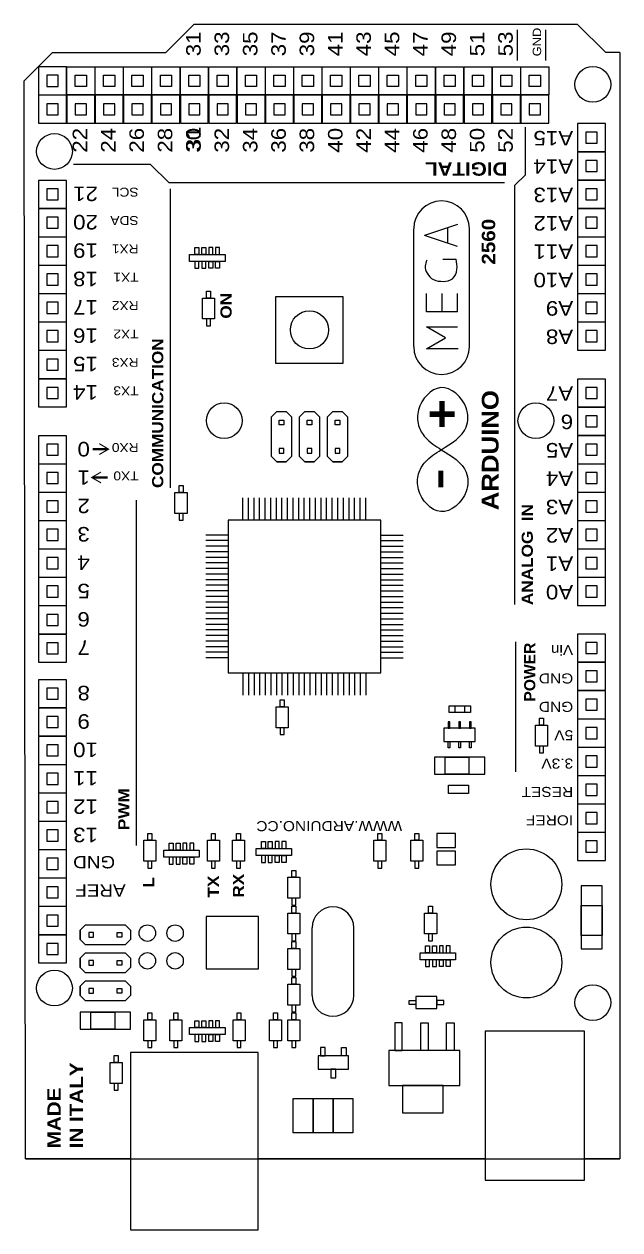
# Model space of a CAD drawing. Header units: millimetres. Extents: x 1914 to 2513, y 2106 to 2390.
# Drawn here: x 2193 to 2246.3, y 2251.8 to 2359.7 of the extents above; entities that cross this region are included whole.
import ezdxf

# ---------------------------------------------------------------- set-up
doc = ezdxf.new("R2010")
doc.units = ezdxf.units.MM
doc.styles.get("Standard").update_dxf_attribs({"font": 'arial.ttf'})

msp = doc.modelspace()

# ---------------------------------------------------------------- linework, layer by layer
for p, q in [((2237.12, 2356.45), (2237.12, 2359.2)), ((2239.66, 2356.45), (2239.66, 2359.2)), ((2237.84, 2346.22), (2237.84, 2350.5)), ((2204.27, 2347.15), (2197.37, 2347.15)), ((2205.93, 2345.49), (2204.27, 2347.15)), ((2236.9, 2345.28), (2237.84, 2346.22)), ((2235.95, 2345.49), (2205.93, 2345.49)), ((2206.06, 2318.2), (2206.06, 2344.98)), ((2236.9, 2307.75), (2236.9, 2345.28)), ((2231.76, 2341.76), (2228.81, 2340.78)), ((2230.89, 2340.09), (2230.89, 2341.47)), ((2227.83, 2330.85), (2227.83, 2341.38)), ((2231.76, 2339.8), (2228.81, 2340.78)), ((2232.83, 2330.85), (2232.83, 2341.38)), ((2230.43, 2338.67), (2231.64, 2338.67)), ((2228.98, 2333.94), (2228.98, 2335.6)), ((2230.37, 2333.94), (2230.37, 2335.6)), ((2231.76, 2333.94), (2231.76, 2335.6)), ((2231.76, 2333.94), (2228.98, 2333.94)), ((2230.68, 2331.62), (2228.98, 2332.61)), ((2228.98, 2332.61), (2231.76, 2332.61)), ((2228.98, 2330.64), (2230.68, 2331.62)), ((2231.81, 2330.64), (2228.98, 2330.64)), ((2215.1, 2324.54), (2215.58, 2325.02)), ((2215.1, 2321), (2215.1, 2324.54)), ((2215.58, 2325.02), (2216.41, 2325.02)), ((2216.41, 2325.02), (2216.89, 2324.54)), ((2216.89, 2324.54), (2216.89, 2321)), ((2217.61, 2324.54), (2218.09, 2325.02)), ((2217.61, 2321), (2217.61, 2324.54)), ((2218.09, 2325.02), (2218.92, 2325.02)), ((2218.92, 2325.02), (2219.4, 2324.54)), ((2219.4, 2324.54), (2219.4, 2321)), ((2220.11, 2324.54), (2220.59, 2325.02)), ((2220.11, 2321), (2220.11, 2324.54)), ((2220.59, 2325.02), (2221.42, 2325.02)), ((2221.42, 2325.02), (2221.9, 2324.54)), ((2221.9, 2324.54), (2221.9, 2321)), ((2215.58, 2320.52), (2215.1, 2321)), ((2216.89, 2321), (2216.41, 2320.52)), ((2218.09, 2320.52), (2217.61, 2321)), ((2219.4, 2321), (2218.92, 2320.52)), ((2220.59, 2320.52), (2220.11, 2321)), ((2221.9, 2321), (2221.42, 2320.52)), ((2203.02, 2286.19), (2203.02, 2317.08)), ((2212.54, 2315.31), (2212.54, 2317.31)), ((2213.04, 2315.31), (2213.04, 2317.31)), ((2213.54, 2315.31), (2213.54, 2317.31)), ((2214.04, 2315.31), (2214.04, 2317.31)), ((2214.54, 2315.31), (2214.54, 2317.31)), ((2215.04, 2315.31), (2215.04, 2317.31)), ((2215.54, 2315.31), (2215.54, 2317.31)), ((2216.04, 2315.31), (2216.04, 2317.31)), ((2216.54, 2315.31), (2216.54, 2317.31)), ((2217.04, 2315.31), (2217.04, 2317.31)), ((2217.54, 2315.31), (2217.54, 2317.31)), ((2218.04, 2315.31), (2218.04, 2317.31)), ((2218.54, 2315.31), (2218.54, 2317.31)), ((2219.04, 2315.31), (2219.04, 2317.31)), ((2219.54, 2315.31), (2219.54, 2317.31)), ((2220.04, 2315.31), (2220.04, 2317.31)), ((2220.54, 2315.31), (2220.54, 2317.31)), ((2221.04, 2315.31), (2221.04, 2317.31)), ((2221.54, 2315.31), (2221.54, 2317.31)), ((2222.04, 2315.31), (2222.04, 2317.31)), ((2222.54, 2315.31), (2222.54, 2317.31)), ((2223.04, 2315.31), (2223.04, 2317.31)), ((2223.54, 2315.31), (2223.54, 2317.31)), ((2211.21, 2313.97), (2209.21, 2313.97)), ((2211.21, 2313.47), (2209.21, 2313.47)), ((2224.88, 2313.97), (2226.88, 2313.97)), ((2224.88, 2313.47), (2226.88, 2313.47)), ((2211.21, 2312.97), (2209.21, 2312.97)), ((2211.21, 2312.47), (2209.21, 2312.47)), ((2224.88, 2312.97), (2226.88, 2312.97)), ((2224.88, 2312.47), (2226.88, 2312.47)), ((2211.21, 2311.97), (2209.21, 2311.97)), ((2211.21, 2311.47), (2209.21, 2311.47)), ((2224.88, 2311.97), (2226.88, 2311.97)), ((2224.88, 2311.47), (2226.88, 2311.47)), ((2211.21, 2310.97), (2209.21, 2310.97)), ((2211.21, 2310.47), (2209.21, 2310.47)), ((2224.88, 2310.97), (2226.88, 2310.97)), ((2224.88, 2310.47), (2226.88, 2310.47)), ((2211.21, 2309.97), (2209.21, 2309.97)), ((2211.21, 2309.47), (2209.21, 2309.47)), ((2224.88, 2309.97), (2226.88, 2309.97)), ((2224.88, 2309.47), (2226.88, 2309.47)), ((2211.21, 2308.97), (2209.21, 2308.97)), ((2211.21, 2308.47), (2209.21, 2308.47)), ((2211.21, 2307.97), (2209.21, 2307.97)), ((2224.88, 2308.97), (2226.88, 2308.97)), ((2224.88, 2308.47), (2226.88, 2308.47)), ((2224.88, 2307.97), (2226.88, 2307.97)), ((2211.21, 2307.47), (2209.21, 2307.47)), ((2211.21, 2306.97), (2209.21, 2306.97)), ((2224.88, 2307.47), (2226.88, 2307.47)), ((2224.88, 2306.97), (2226.88, 2306.97)), ((2211.21, 2306.47), (2209.21, 2306.47)), ((2211.21, 2305.97), (2209.21, 2305.97)), ((2224.88, 2306.47), (2226.88, 2306.47)), ((2224.88, 2305.97), (2226.88, 2305.97)), ((2211.21, 2305.47), (2209.21, 2305.47)), ((2211.21, 2304.97), (2209.21, 2304.97)), ((2224.88, 2305.47), (2226.88, 2305.47)), ((2224.88, 2304.97), (2226.88, 2304.97)), ((2211.21, 2304.47), (2209.21, 2304.47)), ((2211.21, 2303.97), (2209.21, 2303.97)), ((2224.88, 2304.47), (2226.88, 2304.47)), ((2224.88, 2303.97), (2226.88, 2303.97)), ((2236.97, 2292.78), (2236.97, 2304.41)), ((2211.21, 2303.47), (2209.21, 2303.47)), ((2211.21, 2302.97), (2209.21, 2302.97)), ((2224.88, 2303.47), (2226.88, 2303.47)), ((2224.88, 2302.97), (2226.88, 2302.97)), ((2212.54, 2301.64), (2212.54, 2299.64)), ((2213.04, 2301.64), (2213.04, 2299.64)), ((2213.54, 2301.64), (2213.54, 2299.64)), ((2214.04, 2301.64), (2214.04, 2299.64)), ((2214.54, 2301.64), (2214.54, 2299.64)), ((2215.04, 2301.64), (2215.04, 2299.64)), ((2215.54, 2301.64), (2215.54, 2299.64)), ((2216.04, 2301.64), (2216.04, 2299.64)), ((2216.54, 2301.64), (2216.54, 2299.64)), ((2217.04, 2301.64), (2217.04, 2299.64)), ((2217.54, 2301.64), (2217.54, 2299.64)), ((2218.04, 2301.64), (2218.04, 2299.64)), ((2218.54, 2301.64), (2218.54, 2299.64)), ((2219.04, 2301.64), (2219.04, 2299.64)), ((2219.54, 2301.64), (2219.54, 2299.64)), ((2220.04, 2301.64), (2220.04, 2299.64)), ((2220.54, 2301.64), (2220.54, 2299.64)), ((2221.04, 2301.64), (2221.04, 2299.64)), ((2221.54, 2301.64), (2221.54, 2299.64)), ((2222.04, 2301.64), (2222.04, 2299.64)), ((2222.54, 2301.64), (2222.54, 2299.64)), ((2223.04, 2301.64), (2223.04, 2299.64)), ((2223.54, 2301.64), (2223.54, 2299.64)), ((2197.98, 2278.6), (2198.46, 2279.08)), ((2198.46, 2279.08), (2202, 2279.08)), ((2202, 2279.08), (2202.48, 2278.6)), ((2198.46, 2277.29), (2197.98, 2277.77)), ((2202.48, 2277.77), (2202, 2277.29)), ((2202.48, 2278.6), (2202.48, 2277.77)), ((2218.73, 2272.76), (2218.73, 2278.81)), ((2222.47, 2272.76), (2222.47, 2278.81)), ((2202, 2277.29), (2198.46, 2277.29)), ((2197.98, 2276.1), (2198.46, 2276.58)), ((2198.46, 2276.58), (2202, 2276.58)), ((2202, 2276.58), (2202.48, 2276.1)), ((2202.48, 2276.1), (2202.48, 2275.26)), ((2198.46, 2274.78), (2197.98, 2275.26)), ((2202, 2274.78), (2198.46, 2274.78)), ((2202.48, 2275.26), (2202, 2274.78)), ((2197.98, 2273.59), (2198.46, 2274.07)), ((2198.46, 2274.07), (2202, 2274.07)), ((2202, 2274.07), (2202.48, 2273.59)), ((2202.48, 2273.59), (2202.48, 2272.76)), ((2198.46, 2272.28), (2197.98, 2272.76)), ((2202.48, 2272.76), (2202, 2272.28)), ((2202, 2272.28), (2198.46, 2272.28)), ((2193.07, 2258.11), (2246.29, 2258.11))]:
    msp.add_line(p, q)
at = {"color": 1}
for points in [[(2202.48, 2258.11), (2193.07, 2258.11), (2193.07, 2258.11), (2192.95, 2354.63), (2192.95, 2354.63), (2195.49, 2357.17), (2195.49, 2357.17), (2205.65, 2357.17), (2205.65, 2357.17), (2208.19, 2359.71), (2208.19, 2359.71), (2242.48, 2359.71)], [(2246.29, 2357.17), (2245.02, 2357.17), (2242.48, 2359.71)], [(2246.29, 2357.17), (2246.29, 2357.17), (2246.29, 2258.11)], [(2234.23, 2258.11), (2213.91, 2258.11)], [(2246.29, 2258.11), (2243.12, 2258.11)]]:
    msp.add_lwpolyline(points, dxfattribs=at)
at = {"color": 9}
for points in [[(2196.74, 2353.38), (2196.74, 2355.88), (2194.24, 2355.88), (2194.24, 2353.38)], [(2199.28, 2353.38), (2196.78, 2353.38), (2196.78, 2355.88), (2199.28, 2355.88)], [(2201.82, 2353.38), (2199.32, 2353.38), (2199.32, 2355.88), (2201.82, 2355.88)], [(2204.36, 2353.38), (2201.86, 2353.38), (2201.86, 2355.88), (2204.36, 2355.88)], [(2206.9, 2353.38), (2204.4, 2353.38), (2204.4, 2355.88), (2206.9, 2355.88)], [(2209.44, 2353.38), (2206.94, 2353.38), (2206.94, 2355.88), (2209.44, 2355.88)], [(2211.98, 2353.38), (2209.48, 2353.38), (2209.48, 2355.88), (2211.98, 2355.88)], [(2214.52, 2353.38), (2212.02, 2353.38), (2212.02, 2355.88), (2214.52, 2355.88)], [(2217.06, 2353.38), (2214.56, 2353.38), (2214.56, 2355.88), (2217.06, 2355.88)], [(2219.6, 2353.38), (2217.1, 2353.38), (2217.1, 2355.88), (2219.6, 2355.88)], [(2222.14, 2353.38), (2219.64, 2353.38), (2219.64, 2355.88), (2222.14, 2355.88)], [(2224.68, 2353.38), (2222.18, 2353.38), (2222.18, 2355.88), (2224.68, 2355.88)], [(2227.22, 2353.38), (2224.72, 2353.38), (2224.72, 2355.88), (2227.22, 2355.88)], [(2229.76, 2353.38), (2227.26, 2353.38), (2227.26, 2355.88), (2229.76, 2355.88)], [(2232.3, 2353.38), (2229.8, 2353.38), (2229.8, 2355.88), (2232.3, 2355.88)], [(2234.84, 2353.38), (2232.34, 2353.38), (2232.34, 2355.88), (2234.84, 2355.88)], [(2237.38, 2353.38), (2234.88, 2353.38), (2234.88, 2355.88), (2237.38, 2355.88)], [(2239.92, 2353.38), (2237.42, 2353.38), (2237.42, 2355.88), (2239.92, 2355.88)], [(2195.99, 2354.13), (2195.99, 2355.13), (2194.99, 2355.13), (2194.99, 2354.13)], [(2198.53, 2354.13), (2197.53, 2354.13), (2197.53, 2355.13), (2198.53, 2355.13)], [(2201.07, 2354.13), (2200.07, 2354.13), (2200.07, 2355.13), (2201.07, 2355.13)], [(2203.61, 2354.13), (2202.61, 2354.13), (2202.61, 2355.13), (2203.61, 2355.13)], [(2206.15, 2354.13), (2205.15, 2354.13), (2205.15, 2355.13), (2206.15, 2355.13)], [(2208.69, 2354.13), (2207.69, 2354.13), (2207.69, 2355.13), (2208.69, 2355.13)], [(2211.23, 2354.13), (2210.23, 2354.13), (2210.23, 2355.13), (2211.23, 2355.13)], [(2213.77, 2354.13), (2212.77, 2354.13), (2212.77, 2355.13), (2213.77, 2355.13)], [(2216.31, 2354.13), (2215.31, 2354.13), (2215.31, 2355.13), (2216.31, 2355.13)], [(2218.85, 2354.13), (2217.85, 2354.13), (2217.85, 2355.13), (2218.85, 2355.13)], [(2221.39, 2354.13), (2220.39, 2354.13), (2220.39, 2355.13), (2221.39, 2355.13)], [(2223.93, 2354.13), (2222.93, 2354.13), (2222.93, 2355.13), (2223.93, 2355.13)], [(2226.47, 2354.13), (2225.47, 2354.13), (2225.47, 2355.13), (2226.47, 2355.13)], [(2229.01, 2354.13), (2228.01, 2354.13), (2228.01, 2355.13), (2229.01, 2355.13)], [(2231.55, 2354.13), (2230.55, 2354.13), (2230.55, 2355.13), (2231.55, 2355.13)], [(2234.09, 2354.13), (2233.09, 2354.13), (2233.09, 2355.13), (2234.09, 2355.13)], [(2236.63, 2354.13), (2235.63, 2354.13), (2235.63, 2355.13), (2236.63, 2355.13)], [(2239.17, 2354.13), (2238.17, 2354.13), (2238.17, 2355.13), (2239.17, 2355.13)], [(2196.74, 2350.84), (2196.74, 2353.34), (2194.24, 2353.34), (2194.24, 2350.84)], [(2199.28, 2350.84), (2199.28, 2353.34), (2196.78, 2353.34), (2196.78, 2350.84)], [(2201.82, 2350.84), (2201.82, 2353.34), (2199.32, 2353.34), (2199.32, 2350.84)], [(2204.36, 2350.84), (2204.36, 2353.34), (2201.86, 2353.34), (2201.86, 2350.84)], [(2206.9, 2350.84), (2206.9, 2353.34), (2204.4, 2353.34), (2204.4, 2350.84)], [(2209.44, 2350.84), (2209.44, 2353.34), (2206.94, 2353.34), (2206.94, 2350.84)], [(2211.98, 2350.84), (2211.98, 2353.34), (2209.48, 2353.34), (2209.48, 2350.84)], [(2214.52, 2350.84), (2214.52, 2353.34), (2212.02, 2353.34), (2212.02, 2350.84)], [(2217.06, 2350.84), (2217.06, 2353.34), (2214.56, 2353.34), (2214.56, 2350.84)], [(2219.6, 2350.84), (2219.6, 2353.34), (2217.1, 2353.34), (2217.1, 2350.84)], [(2222.14, 2350.84), (2222.14, 2353.34), (2219.64, 2353.34), (2219.64, 2350.84)], [(2224.68, 2350.84), (2224.68, 2353.34), (2222.18, 2353.34), (2222.18, 2350.84)], [(2227.22, 2350.84), (2227.22, 2353.34), (2224.72, 2353.34), (2224.72, 2350.84)], [(2229.76, 2350.84), (2229.76, 2353.34), (2227.26, 2353.34), (2227.26, 2350.84)], [(2232.3, 2350.84), (2232.3, 2353.34), (2229.8, 2353.34), (2229.8, 2350.84)], [(2234.84, 2350.84), (2234.84, 2353.34), (2232.34, 2353.34), (2232.34, 2350.84)], [(2237.38, 2350.84), (2237.38, 2353.34), (2234.88, 2353.34), (2234.88, 2350.84)], [(2239.92, 2350.84), (2239.92, 2353.34), (2237.42, 2353.34), (2237.42, 2350.84)], [(2195.99, 2351.59), (2195.99, 2352.59), (2194.99, 2352.59), (2194.99, 2351.59)], [(2198.53, 2351.59), (2198.53, 2352.59), (2197.53, 2352.59), (2197.53, 2351.59)], [(2201.07, 2351.59), (2201.07, 2352.59), (2200.07, 2352.59), (2200.07, 2351.59)], [(2203.61, 2351.59), (2203.61, 2352.59), (2202.61, 2352.59), (2202.61, 2351.59)], [(2206.15, 2351.59), (2206.15, 2352.59), (2205.15, 2352.59), (2205.15, 2351.59)], [(2208.69, 2351.59), (2208.69, 2352.59), (2207.69, 2352.59), (2207.69, 2351.59)], [(2211.23, 2351.59), (2211.23, 2352.59), (2210.23, 2352.59), (2210.23, 2351.59)], [(2213.77, 2351.59), (2213.77, 2352.59), (2212.77, 2352.59), (2212.77, 2351.59)], [(2216.31, 2351.59), (2216.31, 2352.59), (2215.31, 2352.59), (2215.31, 2351.59)], [(2218.85, 2351.59), (2218.85, 2352.59), (2217.85, 2352.59), (2217.85, 2351.59)], [(2221.39, 2351.59), (2221.39, 2352.59), (2220.39, 2352.59), (2220.39, 2351.59)], [(2223.93, 2351.59), (2223.93, 2352.59), (2222.93, 2352.59), (2222.93, 2351.59)], [(2226.47, 2351.59), (2226.47, 2352.59), (2225.47, 2352.59), (2225.47, 2351.59)], [(2229.01, 2351.59), (2229.01, 2352.59), (2228.01, 2352.59), (2228.01, 2351.59)], [(2231.55, 2351.59), (2231.55, 2352.59), (2230.55, 2352.59), (2230.55, 2351.59)], [(2234.09, 2351.59), (2234.09, 2352.59), (2233.09, 2352.59), (2233.09, 2351.59)], [(2236.63, 2351.59), (2236.63, 2352.59), (2235.63, 2352.59), (2235.63, 2351.59)], [(2239.17, 2351.59), (2239.17, 2352.59), (2238.17, 2352.59), (2238.17, 2351.59)], [(2245, 2348.3), (2245, 2350.8), (2242.5, 2350.8), (2242.5, 2348.3)], [(2244.25, 2349.05), (2244.25, 2350.05), (2243.25, 2350.05), (2243.25, 2349.05)], [(2245, 2345.76), (2245, 2348.26), (2242.5, 2348.26), (2242.5, 2345.76)], [(2244.25, 2346.51), (2244.25, 2347.51), (2243.25, 2347.51), (2243.25, 2346.51)], [(2196.74, 2343.22), (2196.74, 2345.72), (2194.24, 2345.72), (2194.24, 2343.22)], [(2195.99, 2343.97), (2195.99, 2344.97), (2194.99, 2344.97), (2194.99, 2343.97)], [(2245, 2343.22), (2245, 2345.72), (2242.5, 2345.72), (2242.5, 2343.22)], [(2244.25, 2343.97), (2244.25, 2344.97), (2243.25, 2344.97), (2243.25, 2343.97)], [(2196.74, 2340.68), (2196.74, 2343.18), (2194.24, 2343.18), (2194.24, 2340.68)], [(2245, 2340.68), (2245, 2343.18), (2242.5, 2343.18), (2242.5, 2340.68)], [(2195.99, 2341.43), (2195.99, 2342.43), (2194.99, 2342.43), (2194.99, 2341.43)], [(2244.25, 2341.43), (2244.25, 2342.43), (2243.25, 2342.43), (2243.25, 2341.43)], [(2196.74, 2338.14), (2196.74, 2340.64), (2194.24, 2340.64), (2194.24, 2338.14)], [(2245, 2338.14), (2245, 2340.64), (2242.5, 2340.64), (2242.5, 2338.14)], [(2195.99, 2338.89), (2195.99, 2339.89), (2194.99, 2339.89), (2194.99, 2338.89)], [(2244.25, 2338.89), (2244.25, 2339.89), (2243.25, 2339.89), (2243.25, 2338.89)], [(2196.74, 2335.6), (2196.74, 2338.1), (2194.24, 2338.1), (2194.24, 2335.6)], [(2195.99, 2336.35), (2195.99, 2337.35), (2194.99, 2337.35), (2194.99, 2336.35)], [(2245, 2335.6), (2245, 2338.1), (2242.5, 2338.1), (2242.5, 2335.6)], [(2244.25, 2336.35), (2244.25, 2337.35), (2243.25, 2337.35), (2243.25, 2336.35)], [(2196.74, 2333.06), (2196.74, 2335.56), (2194.24, 2335.56), (2194.24, 2333.06)], [(2245, 2333.06), (2245, 2335.56), (2242.5, 2335.56), (2242.5, 2333.06)], [(2195.99, 2333.81), (2195.99, 2334.81), (2194.99, 2334.81), (2194.99, 2333.81)], [(2244.25, 2333.81), (2244.25, 2334.81), (2243.25, 2334.81), (2243.25, 2333.81)], [(2196.74, 2330.52), (2196.74, 2333.02), (2194.24, 2333.02), (2194.24, 2330.52)], [(2245, 2330.52), (2245, 2333.02), (2242.5, 2333.02), (2242.5, 2330.52)], [(2195.99, 2331.27), (2195.99, 2332.27), (2194.99, 2332.27), (2194.99, 2331.27)], [(2244.25, 2331.27), (2244.25, 2332.27), (2243.25, 2332.27), (2243.25, 2331.27)], [(2196.74, 2327.98), (2196.74, 2330.48), (2194.24, 2330.48), (2194.24, 2327.98)], [(2195.99, 2328.73), (2195.99, 2329.73), (2194.99, 2329.73), (2194.99, 2328.73)], [(2196.74, 2325.44), (2196.74, 2327.94), (2194.24, 2327.94), (2194.24, 2325.44)], [(2245, 2325.44), (2245, 2327.94), (2242.5, 2327.94), (2242.5, 2325.44)], [(2195.99, 2326.19), (2195.99, 2327.19), (2194.99, 2327.19), (2194.99, 2326.19)], [(2244.25, 2326.19), (2244.25, 2327.19), (2243.25, 2327.19), (2243.25, 2326.19)], [(2245, 2322.9), (2245, 2325.4), (2242.5, 2325.4), (2242.5, 2322.9)], [(2244.25, 2323.65), (2244.25, 2324.65), (2243.25, 2324.65), (2243.25, 2323.65)], [(2196.74, 2320.36), (2196.74, 2322.86), (2194.24, 2322.86), (2194.24, 2320.36)], [(2195.99, 2321.11), (2195.99, 2322.11), (2194.99, 2322.11), (2194.99, 2321.11)], [(2245, 2320.36), (2245, 2322.86), (2242.5, 2322.86), (2242.5, 2320.36)], [(2244.25, 2321.11), (2244.25, 2322.11), (2243.25, 2322.11), (2243.25, 2321.11)], [(2196.74, 2317.82), (2196.74, 2320.32), (2194.24, 2320.32), (2194.24, 2317.82)], [(2245, 2317.82), (2245, 2320.32), (2242.5, 2320.32), (2242.5, 2317.82)], [(2195.99, 2318.57), (2195.99, 2319.57), (2194.99, 2319.57), (2194.99, 2318.57)], [(2244.25, 2318.57), (2244.25, 2319.57), (2243.25, 2319.57), (2243.25, 2318.57)], [(2196.74, 2315.28), (2196.74, 2317.78), (2194.24, 2317.78), (2194.24, 2315.28)], [(2245, 2315.28), (2245, 2317.78), (2242.5, 2317.78), (2242.5, 2315.28)], [(2195.99, 2316.03), (2195.99, 2317.03), (2194.99, 2317.03), (2194.99, 2316.03)], [(2244.25, 2316.03), (2244.25, 2317.03), (2243.25, 2317.03), (2243.25, 2316.03)], [(2196.74, 2312.74), (2196.74, 2315.24), (2194.24, 2315.24), (2194.24, 2312.74)], [(2195.99, 2313.49), (2195.99, 2314.49), (2194.99, 2314.49), (2194.99, 2313.49)], [(2245, 2312.74), (2245, 2315.24), (2242.5, 2315.24), (2242.5, 2312.74)], [(2244.25, 2313.49), (2244.25, 2314.49), (2243.25, 2314.49), (2243.25, 2313.49)], [(2196.74, 2310.2), (2196.74, 2312.7), (2194.24, 2312.7), (2194.24, 2310.2)], [(2245, 2310.2), (2245, 2312.7), (2242.5, 2312.7), (2242.5, 2310.2)], [(2195.99, 2310.95), (2195.99, 2311.95), (2194.99, 2311.95), (2194.99, 2310.95)], [(2244.25, 2310.95), (2244.25, 2311.95), (2243.25, 2311.95), (2243.25, 2310.95)], [(2196.74, 2307.66), (2196.74, 2310.16), (2194.24, 2310.16), (2194.24, 2307.66)], [(2245, 2307.66), (2245, 2310.16), (2242.5, 2310.16), (2242.5, 2307.66)], [(2195.99, 2308.41), (2195.99, 2309.41), (2194.99, 2309.41), (2194.99, 2308.41)], [(2244.25, 2308.41), (2244.25, 2309.41), (2243.25, 2309.41), (2243.25, 2308.41)], [(2196.74, 2305.12), (2196.74, 2307.62), (2194.24, 2307.62), (2194.24, 2305.12)], [(2195.99, 2305.87), (2195.99, 2306.87), (2194.99, 2306.87), (2194.99, 2305.87)], [(2196.74, 2302.58), (2196.74, 2305.08), (2194.24, 2305.08), (2194.24, 2302.58)], [(2245, 2302.61), (2245, 2305.11), (2242.5, 2305.11), (2242.5, 2302.61)], [(2195.99, 2303.33), (2195.99, 2304.33), (2194.99, 2304.33), (2194.99, 2303.33)], [(2244.25, 2303.36), (2244.25, 2304.36), (2243.25, 2304.36), (2243.25, 2303.36)], [(2245, 2300.07), (2245, 2302.57), (2242.5, 2302.57), (2242.5, 2300.07)], [(2244.25, 2300.82), (2244.25, 2301.82), (2243.25, 2301.82), (2243.25, 2300.82)], [(2196.74, 2298.52), (2196.74, 2301.02), (2194.24, 2301.02), (2194.24, 2298.52)], [(2195.99, 2299.27), (2195.99, 2300.27), (2194.99, 2300.27), (2194.99, 2299.27)], [(2245, 2297.53), (2245, 2300.03), (2242.5, 2300.03), (2242.5, 2297.53)], [(2196.74, 2295.98), (2196.74, 2298.48), (2194.24, 2298.48), (2194.24, 2295.98)], [(2244.25, 2298.28), (2244.25, 2299.28), (2243.25, 2299.28), (2243.25, 2298.28)], [(2195.99, 2296.73), (2195.99, 2297.73), (2194.99, 2297.73), (2194.99, 2296.73)], [(2245, 2294.99), (2245, 2297.49), (2242.5, 2297.49), (2242.5, 2294.99)], [(2244.25, 2295.74), (2244.25, 2296.74), (2243.25, 2296.74), (2243.25, 2295.74)], [(2196.74, 2293.44), (2196.74, 2295.94), (2194.24, 2295.94), (2194.24, 2293.44)], [(2195.99, 2294.19), (2195.99, 2295.19), (2194.99, 2295.19), (2194.99, 2294.19)], [(2245, 2292.45), (2245, 2294.95), (2242.5, 2294.95), (2242.5, 2292.45)], [(2244.25, 2293.2), (2244.25, 2294.2), (2243.25, 2294.2), (2243.25, 2293.2)], [(2196.74, 2290.9), (2196.74, 2293.4), (2194.24, 2293.4), (2194.24, 2290.9)], [(2195.99, 2291.65), (2195.99, 2292.65), (2194.99, 2292.65), (2194.99, 2291.65)], [(2245, 2289.91), (2245, 2292.41), (2242.5, 2292.41), (2242.5, 2289.91)], [(2196.74, 2288.36), (2196.74, 2290.86), (2194.24, 2290.86), (2194.24, 2288.36)], [(2244.25, 2290.66), (2244.25, 2291.66), (2243.25, 2291.66), (2243.25, 2290.66)], [(2195.99, 2289.11), (2195.99, 2290.11), (2194.99, 2290.11), (2194.99, 2289.11)], [(2245, 2287.37), (2245, 2289.87), (2242.5, 2289.87), (2242.5, 2287.37)], [(2244.25, 2288.12), (2244.25, 2289.12), (2243.25, 2289.12), (2243.25, 2288.12)], [(2196.74, 2285.82), (2196.74, 2288.32), (2194.24, 2288.32), (2194.24, 2285.82)], [(2195.99, 2286.57), (2195.99, 2287.57), (2194.99, 2287.57), (2194.99, 2286.57)], [(2245, 2284.83), (2245, 2287.33), (2242.5, 2287.33), (2242.5, 2284.83)], [(2244.25, 2285.58), (2244.25, 2286.58), (2243.25, 2286.58), (2243.25, 2285.58)], [(2196.74, 2283.28), (2196.74, 2285.78), (2194.24, 2285.78), (2194.24, 2283.28)], [(2195.99, 2284.03), (2195.99, 2285.03), (2194.99, 2285.03), (2194.99, 2284.03)], [(2196.74, 2280.74), (2196.74, 2283.24), (2194.24, 2283.24), (2194.24, 2280.74)], [(2195.99, 2281.49), (2195.99, 2282.49), (2194.99, 2282.49), (2194.99, 2281.49)], [(2196.74, 2278.2), (2196.74, 2280.7), (2194.24, 2280.7), (2194.24, 2278.2)], [(2195.99, 2278.95), (2195.99, 2279.95), (2194.99, 2279.95), (2194.99, 2278.95)], [(2196.74, 2275.66), (2196.74, 2278.16), (2194.24, 2278.16), (2194.24, 2275.66)], [(2195.99, 2276.41), (2195.99, 2277.41), (2194.99, 2277.41), (2194.99, 2276.41)]]:
    msp.add_lwpolyline(points, close=True, dxfattribs=at)
for points in [[(2208.25, 2339.1), (2208.25, 2339.72), (2208.61, 2339.72), (2208.61, 2339.1)], [(2208.87, 2339.1), (2208.87, 2339.72), (2209.22, 2339.72), (2209.22, 2339.1)], [(2209.84, 2339.1), (2209.84, 2339.72), (2209.48, 2339.72), (2209.48, 2339.1)], [(2210.45, 2339.1), (2210.45, 2339.72), (2210.1, 2339.72), (2210.1, 2339.1)], [(2207.77, 2338.47), (2207.77, 2339.1), (2210.94, 2339.1), (2210.94, 2338.47)], [(2208.25, 2338.47), (2208.25, 2337.85), (2208.61, 2337.85), (2208.61, 2338.47)], [(2208.87, 2338.47), (2208.87, 2337.85), (2209.22, 2337.85), (2209.22, 2338.47)], [(2209.84, 2338.47), (2209.84, 2337.85), (2209.48, 2337.85), (2209.48, 2338.47)], [(2210.45, 2338.47), (2210.45, 2337.85), (2210.1, 2337.85), (2210.1, 2338.47)], [(2208.93, 2333.32), (2208.93, 2335.19), (2210.01, 2335.19), (2210.01, 2333.32)], [(2209.29, 2335.19), (2209.29, 2335.81), (2209.64, 2335.81), (2209.64, 2335.19)], [(2215.5, 2329.34), (2215.5, 2335.34), (2221.5, 2335.34), (2221.5, 2329.34)], [(2209.29, 2333.32), (2209.29, 2332.71), (2209.64, 2332.71), (2209.64, 2333.32)], [(2216.2, 2324.24), (2216.2, 2323.83), (2215.79, 2323.83), (2215.79, 2324.24)], [(2218.71, 2324.24), (2218.71, 2323.83), (2218.29, 2323.83), (2218.29, 2324.24)], [(2221.22, 2324.24), (2221.22, 2323.83), (2220.8, 2323.83), (2220.8, 2324.24)], [(2216.2, 2321.29), (2216.2, 2321.71), (2215.79, 2321.71), (2215.79, 2321.29)], [(2218.71, 2321.29), (2218.71, 2321.71), (2218.29, 2321.71), (2218.29, 2321.29)], [(2221.22, 2321.29), (2221.22, 2321.71), (2220.8, 2321.71), (2220.8, 2321.29)], [(2216.41, 2320.52), (2216.41, 2320.52), (2215.58, 2320.52), (2215.58, 2320.52)], [(2218.92, 2320.52), (2218.92, 2320.52), (2218.09, 2320.52), (2218.09, 2320.52)], [(2221.42, 2320.52), (2221.42, 2320.52), (2220.59, 2320.52), (2220.59, 2320.52)], [(2206.46, 2315.91), (2206.46, 2317.79), (2207.54, 2317.79), (2207.54, 2315.91)], [(2206.82, 2317.79), (2206.82, 2318.4), (2207.18, 2318.4), (2207.18, 2317.79)], [(2206.82, 2315.91), (2206.82, 2315.3), (2207.18, 2315.3), (2207.18, 2315.91)], [(2224.88, 2301.64), (2224.88, 2315.31), (2211.21, 2315.31), (2211.21, 2301.64)], [(2215.52, 2296.72), (2215.52, 2298.59), (2216.6, 2298.59), (2216.6, 2296.72)], [(2215.88, 2298.59), (2215.88, 2299.21), (2216.23, 2299.21), (2216.23, 2298.59)], [(2231.01, 2298.09), (2231.01, 2298.69), (2232.93, 2298.69), (2232.93, 2298.09)], [(2231.53, 2298.09), (2231.53, 2298.69), (2232.39, 2298.69), (2232.39, 2298.09)], [(2231.06, 2296.68), (2231.06, 2297.26), (2230.91, 2297.26), (2230.91, 2296.68)], [(2232.02, 2296.68), (2232.02, 2297.26), (2231.86, 2297.26), (2231.86, 2296.68)], [(2232.97, 2296.68), (2232.97, 2297.26), (2232.82, 2297.26), (2232.82, 2296.68)], [(2239.1, 2296.95), (2239.1, 2297.57), (2239.45, 2297.57), (2239.45, 2296.95)], [(2215.88, 2296.72), (2215.88, 2296.1), (2216.23, 2296.1), (2216.23, 2296.72)], [(2233.35, 2295.49), (2233.35, 2296.68), (2230.53, 2296.68), (2230.53, 2295.49)], [(2238.74, 2295.08), (2238.74, 2296.95), (2239.82, 2296.95), (2239.82, 2295.08)], [(2231.06, 2295.49), (2231.06, 2294.91), (2230.91, 2294.91), (2230.91, 2295.49)], [(2232.02, 2295.49), (2232.02, 2294.91), (2231.86, 2294.91), (2231.86, 2295.49)], [(2232.97, 2295.49), (2232.97, 2294.91), (2232.82, 2294.91), (2232.82, 2295.49)], [(2239.1, 2295.08), (2239.1, 2294.46), (2239.45, 2294.46), (2239.45, 2295.08)], [(2234.19, 2292.57), (2234.19, 2294.09), (2229.68, 2294.09), (2229.68, 2292.57)], [(2230.65, 2292.57), (2230.65, 2294.09), (2232.78, 2294.09), (2232.78, 2292.57)], [(2230.95, 2290.83), (2230.95, 2291.59), (2232.74, 2291.59), (2232.74, 2290.83)], [(2203.67, 2284.77), (2203.67, 2286.64), (2204.75, 2286.64), (2204.75, 2284.77)], [(2204.03, 2286.64), (2204.03, 2287.26), (2204.39, 2287.26), (2204.39, 2286.64)], [(2209.36, 2284.77), (2209.36, 2286.64), (2210.44, 2286.64), (2210.44, 2284.77)], [(2209.72, 2286.64), (2209.72, 2287.26), (2210.07, 2287.26), (2210.07, 2286.64)], [(2211.61, 2284.77), (2211.61, 2286.64), (2212.69, 2286.64), (2212.69, 2284.77)], [(2211.96, 2286.64), (2211.96, 2287.26), (2212.32, 2287.26), (2212.32, 2286.64)], [(2214.2, 2285.91), (2214.2, 2286.52), (2214.55, 2286.52), (2214.55, 2285.91)], [(2214.81, 2285.91), (2214.81, 2286.52), (2215.17, 2286.52), (2215.17, 2285.91)], [(2215.78, 2285.91), (2215.78, 2286.52), (2215.43, 2286.52), (2215.43, 2285.91)], [(2216.4, 2285.91), (2216.4, 2286.52), (2216.04, 2286.52), (2216.04, 2285.91)], [(2224.27, 2284.77), (2224.27, 2286.64), (2225.35, 2286.64), (2225.35, 2284.77)], [(2224.63, 2286.64), (2224.63, 2287.26), (2224.98, 2287.26), (2224.98, 2286.64)], [(2227.58, 2284.77), (2227.58, 2286.64), (2228.66, 2286.64), (2228.66, 2284.77)], [(2227.94, 2286.64), (2227.94, 2287.26), (2228.29, 2287.26), (2228.29, 2286.64)], [(2231.56, 2286.01), (2231.56, 2287.25), (2229.89, 2287.25), (2229.89, 2286.01)], [(2205.46, 2285.13), (2205.46, 2285.76), (2208.63, 2285.76), (2208.63, 2285.13)], [(2205.94, 2285.76), (2205.94, 2286.37), (2206.3, 2286.37), (2206.3, 2285.76)], [(2206.56, 2285.76), (2206.56, 2286.37), (2206.91, 2286.37), (2206.91, 2285.76)], [(2207.53, 2285.76), (2207.53, 2286.37), (2207.17, 2286.37), (2207.17, 2285.76)], [(2208.14, 2285.76), (2208.14, 2286.37), (2207.79, 2286.37), (2207.79, 2285.76)], [(2213.72, 2285.27), (2213.72, 2285.91), (2216.88, 2285.91), (2216.88, 2285.27)], [(2231.56, 2284.43), (2231.56, 2285.67), (2229.89, 2285.67), (2229.89, 2284.43)], [(2204.03, 2284.77), (2204.03, 2284.16), (2204.39, 2284.16), (2204.39, 2284.77)], [(2205.94, 2285.13), (2205.94, 2284.51), (2206.3, 2284.51), (2206.3, 2285.13)], [(2206.56, 2285.13), (2206.56, 2284.51), (2206.91, 2284.51), (2206.91, 2285.13)], [(2207.53, 2285.13), (2207.53, 2284.51), (2207.17, 2284.51), (2207.17, 2285.13)], [(2208.14, 2285.13), (2208.14, 2284.51), (2207.79, 2284.51), (2207.79, 2285.13)], [(2209.72, 2284.77), (2209.72, 2284.16), (2210.07, 2284.16), (2210.07, 2284.77)], [(2211.96, 2284.77), (2211.96, 2284.16), (2212.32, 2284.16), (2212.32, 2284.77)], [(2214.2, 2285.27), (2214.2, 2284.66), (2214.55, 2284.66), (2214.55, 2285.27)], [(2214.81, 2285.27), (2214.81, 2284.66), (2215.17, 2284.66), (2215.17, 2285.27)], [(2215.78, 2285.27), (2215.78, 2284.66), (2215.43, 2284.66), (2215.43, 2285.27)], [(2216.4, 2285.27), (2216.4, 2284.66), (2216.04, 2284.66), (2216.04, 2285.27)], [(2224.63, 2284.77), (2224.63, 2284.16), (2224.98, 2284.16), (2224.98, 2284.77)], [(2227.94, 2284.77), (2227.94, 2284.16), (2228.29, 2284.16), (2228.29, 2284.77)], [(2216.55, 2281.46), (2216.55, 2283.33), (2217.63, 2283.33), (2217.63, 2281.46)], [(2216.91, 2283.33), (2216.91, 2283.94), (2217.27, 2283.94), (2217.27, 2283.33)], [(2244.72, 2282.55), (2242.82, 2282.55), (2242.82, 2276.92), (2244.72, 2276.92)], [(2216.91, 2281.46), (2216.91, 2280.84), (2217.27, 2280.84), (2217.27, 2281.46)], [(2216.55, 2278.26), (2216.55, 2280.13), (2217.63, 2280.13), (2217.63, 2278.26)], [(2216.91, 2280.13), (2216.91, 2280.75), (2217.27, 2280.75), (2217.27, 2280.13)], [(2228.81, 2278.26), (2228.81, 2280.13), (2229.89, 2280.13), (2229.89, 2278.26)], [(2229.16, 2280.13), (2229.16, 2280.75), (2229.52, 2280.75), (2229.52, 2280.13)], [(2244.72, 2278.13), (2242.82, 2278.13), (2242.82, 2280.79), (2244.72, 2280.79)], [(2213.93, 2275.13), (2213.93, 2279.81), (2209.25, 2279.81), (2209.25, 2275.13)], [(2197.98, 2277.77), (2197.98, 2277.77), (2197.98, 2278.6), (2197.98, 2278.6)], [(2198.75, 2277.98), (2199.17, 2277.98), (2199.17, 2278.4), (2198.75, 2278.4)], [(2201.7, 2277.98), (2201.29, 2277.98), (2201.29, 2278.4), (2201.7, 2278.4)], [(2216.91, 2278.26), (2216.91, 2277.65), (2217.27, 2277.65), (2217.27, 2278.26)], [(2229.16, 2278.26), (2229.16, 2277.64), (2229.52, 2277.64), (2229.52, 2278.26)], [(2216.55, 2275.08), (2216.55, 2276.95), (2217.63, 2276.95), (2217.63, 2275.08)], [(2216.91, 2276.95), (2216.91, 2277.57), (2217.27, 2277.57), (2217.27, 2276.95)], [(2228.9, 2276.58), (2228.9, 2277.2), (2229.25, 2277.2), (2229.25, 2276.58)], [(2229.51, 2276.58), (2229.51, 2277.2), (2229.87, 2277.2), (2229.87, 2276.58)], [(2230.48, 2276.58), (2230.48, 2277.2), (2230.13, 2277.2), (2230.13, 2276.58)], [(2231.1, 2276.58), (2231.1, 2277.2), (2230.74, 2277.2), (2230.74, 2276.58)], [(2197.98, 2275.26), (2197.98, 2275.26), (2197.98, 2276.1), (2197.98, 2276.1)], [(2198.75, 2275.47), (2199.17, 2275.47), (2199.17, 2275.89), (2198.75, 2275.89)], [(2201.7, 2275.47), (2201.29, 2275.47), (2201.29, 2275.89), (2201.7, 2275.89)], [(2228.41, 2275.95), (2228.41, 2276.58), (2231.58, 2276.58), (2231.58, 2275.95)], [(2228.9, 2275.95), (2228.9, 2275.34), (2229.25, 2275.34), (2229.25, 2275.95)], [(2229.51, 2275.95), (2229.51, 2275.34), (2229.87, 2275.34), (2229.87, 2275.95)], [(2230.48, 2275.95), (2230.48, 2275.34), (2230.13, 2275.34), (2230.13, 2275.95)], [(2231.1, 2275.95), (2231.1, 2275.34), (2230.74, 2275.34), (2230.74, 2275.95)], [(2216.91, 2275.08), (2216.91, 2274.47), (2217.27, 2274.47), (2217.27, 2275.08)], [(2197.98, 2272.76), (2197.98, 2272.76), (2197.98, 2273.59), (2197.98, 2273.59)], [(2216.55, 2271.89), (2216.55, 2273.76), (2217.63, 2273.76), (2217.63, 2271.89)], [(2216.91, 2273.76), (2216.91, 2274.37), (2217.27, 2274.37), (2217.27, 2273.76)], [(2198.75, 2272.96), (2199.17, 2272.96), (2199.17, 2273.38), (2198.75, 2273.38)], [(2201.7, 2272.96), (2201.29, 2272.96), (2201.29, 2273.38), (2201.7, 2273.38)], [(2228.03, 2271.58), (2229.91, 2271.58), (2229.91, 2272.66), (2228.03, 2272.66)], [(2216.91, 2271.89), (2216.91, 2271.27), (2217.27, 2271.27), (2217.27, 2271.89)], [(2228.03, 2271.94), (2227.42, 2271.94), (2227.42, 2272.29), (2228.03, 2272.29)], [(2229.91, 2271.94), (2230.52, 2271.94), (2230.52, 2272.29), (2229.91, 2272.29)], [(2202.48, 2269.74), (2202.48, 2271.26), (2197.98, 2271.26), (2197.98, 2269.74)], [(2198.94, 2269.74), (2198.94, 2271.26), (2201.08, 2271.26), (2201.08, 2269.74)], [(2203.68, 2268.7), (2203.68, 2270.57), (2204.76, 2270.57), (2204.76, 2268.7)], [(2204.04, 2270.57), (2204.04, 2271.19), (2204.39, 2271.19), (2204.39, 2270.57)], [(2205.99, 2268.7), (2205.99, 2270.57), (2207.08, 2270.57), (2207.08, 2268.7)], [(2206.35, 2270.57), (2206.35, 2271.19), (2206.71, 2271.19), (2206.71, 2270.57)], [(2208.25, 2269.87), (2208.25, 2270.48), (2208.61, 2270.48), (2208.61, 2269.87)], [(2208.87, 2269.87), (2208.87, 2270.48), (2209.22, 2270.48), (2209.22, 2269.87)], [(2209.84, 2269.87), (2209.84, 2270.48), (2209.48, 2270.48), (2209.48, 2269.87)], [(2210.45, 2269.87), (2210.45, 2270.48), (2210.1, 2270.48), (2210.1, 2269.87)], [(2211.66, 2268.7), (2211.66, 2270.57), (2212.74, 2270.57), (2212.74, 2268.7)], [(2212.02, 2270.57), (2212.02, 2271.19), (2212.37, 2271.19), (2212.37, 2270.57)], [(2214.92, 2268.7), (2214.92, 2270.57), (2216, 2270.57), (2216, 2268.7)], [(2215.28, 2270.57), (2215.28, 2271.19), (2215.63, 2271.19), (2215.63, 2270.57)], [(2216.55, 2268.7), (2216.55, 2270.57), (2217.63, 2270.57), (2217.63, 2268.7)], [(2216.91, 2270.57), (2216.91, 2271.19), (2217.27, 2271.19), (2217.27, 2270.57)], [(2226.8, 2267.81), (2226.8, 2270.31), (2226.13, 2270.31), (2226.13, 2267.81)], [(2228.46, 2267.81), (2228.46, 2270.31), (2229.12, 2270.31), (2229.12, 2267.81)], [(2230.78, 2267.81), (2230.78, 2270.31), (2231.45, 2270.31), (2231.45, 2267.81)], [(2207.77, 2269.24), (2207.77, 2269.87), (2210.94, 2269.87), (2210.94, 2269.24)], [(2208.25, 2269.24), (2208.25, 2268.62), (2208.61, 2268.62), (2208.61, 2269.24)], [(2208.87, 2269.24), (2208.87, 2268.62), (2209.22, 2268.62), (2209.22, 2269.24)], [(2209.84, 2269.24), (2209.84, 2268.62), (2209.48, 2268.62), (2209.48, 2269.24)], [(2210.45, 2269.24), (2210.45, 2268.62), (2210.1, 2268.62), (2210.1, 2269.24)], [(2204.04, 2268.7), (2204.04, 2268.08), (2204.39, 2268.08), (2204.39, 2268.7)], [(2206.35, 2268.7), (2206.35, 2268.08), (2206.71, 2268.08), (2206.71, 2268.7)], [(2212.02, 2268.7), (2212.02, 2268.08), (2212.37, 2268.08), (2212.37, 2268.7)], [(2215.28, 2268.7), (2215.28, 2268.08), (2215.63, 2268.08), (2215.63, 2268.7)], [(2216.91, 2268.7), (2216.91, 2268.08), (2217.27, 2268.08), (2217.27, 2268.7)], [(2219.48, 2268.1), (2219.48, 2267.35), (2219.91, 2267.35), (2219.91, 2268.1)], [(2221.8, 2268.1), (2221.8, 2267.35), (2221.37, 2267.35), (2221.37, 2268.1)], [(2201.01, 2266.75), (2201.01, 2267.36), (2201.37, 2267.36), (2201.37, 2266.75)], [(2222, 2266.14), (2222, 2267.35), (2219.28, 2267.35), (2219.28, 2266.14)], [(2231.97, 2264.69), (2231.97, 2267.81), (2225.61, 2267.81), (2225.61, 2264.69)], [(2200.65, 2264.88), (2200.65, 2266.75), (2201.73, 2266.75), (2201.73, 2264.88)], [(2220.42, 2266.14), (2220.42, 2265.39), (2220.85, 2265.39), (2220.85, 2266.14)], [(2201.01, 2264.88), (2201.01, 2264.26), (2201.37, 2264.26), (2201.37, 2264.88)], [(2226.83, 2264.69), (2226.83, 2262.25), (2230.48, 2262.25), (2230.48, 2264.69)], [(2217.05, 2260.45), (2217.05, 2263.53), (2218.83, 2263.53), (2218.83, 2260.45)], [(2218.83, 2260.45), (2218.83, 2263.53), (2220.61, 2263.53), (2220.61, 2260.45)], [(2220.61, 2260.45), (2220.61, 2263.53), (2222.39, 2263.53), (2222.39, 2260.45)]]:
    msp.add_lwpolyline(points, close=True)
at = {"const_width": 0.1}
for points in [[(2199.09, 2321.71), (2200.43, 2321.71), (2199.68, 2322.15)], [(2199.09, 2321.61), (2200.43, 2321.61), (2199.68, 2321.18)], [(2200.43, 2319.17), (2199.09, 2319.17), (2199.84, 2319.61)], [(2200.43, 2319.07), (2199.09, 2319.07), (2199.84, 2318.64)]]:
    msp.add_lwpolyline(points, dxfattribs=at)
at = {"color": 1}
for points in [[(2243.12, 2256.21), (2243.12, 2269.54), (2234.23, 2269.54), (2234.23, 2256.21)], [(2213.91, 2251.76), (2213.91, 2267.64), (2202.48, 2267.64), (2202.48, 2251.76)]]:
    msp.add_lwpolyline(points, close=True, dxfattribs=at)
for centre in [(2243.87, 2354.31), (2195.67, 2348.31), (2210.87, 2324.21), (2238.77, 2324.21), (2195.67, 2273.41), (2243.87, 2272.11)]:
    msp.add_circle(centre, 1.6, dxfattribs=at)
for centre, radius in [((2218.5, 2332.34), 1.71), ((2237.92, 2282.7), 3.17), ((2203.99, 2278.33), 0.737), ((2206.47, 2278.33), 0.737), ((2237.92, 2275.7), 3.17), ((2203.99, 2275.85), 0.737), ((2206.47, 2275.85), 0.737)]:
    msp.add_circle(centre, radius)
for centre, radius, start, end in [((2230.33, 2341.38), 2.5, 0, 180), ((2230.33, 2330.85), 2.5, 180, 0), ((2220.6, 2278.81), 1.87, 0, 180), ((2220.6, 2272.76), 1.87, 180, 0)]:
    msp.add_arc(centre, radius, start, end)
for points, knots in [([(2229, 2338.58), (2228.94, 2338.4), (2228.79, 2338.02), (2229.01, 2337.34), (2229.59, 2336.74), (2230.46, 2336.64), (2231.41, 2336.8), (2231.8, 2337.75), (2231.69, 2338.36), (2231.64, 2338.67)], [0, 0, 0, 0, 0.552171, 1.205846, 2.01547, 2.907858, 3.748431, 4.683264, 5.605808, 5.605808, 5.605808, 5.605808]), ([(2230.29, 2321.61), (2229.78, 2321.94), (2228.93, 2322.49), (2228.13, 2323.81), (2228.13, 2325.66), (2230.21, 2328.09), (2232.76, 2325.83), (2232.71, 2323.06), (2231.23, 2322.18), (2230.29, 2321.61)], [0, 0, 0, 0, 1.787567, 3.015457, 4.421705, 7.224606, 10.137888, 11.854347, 14.87805, 14.87805, 14.87805, 14.87805]), ([(2230.29, 2321.61), (2229.78, 2321.29), (2228.93, 2320.74), (2228.13, 2319.42), (2228.13, 2317.57), (2230.21, 2315.14), (2232.76, 2317.4), (2232.71, 2320.17), (2231.23, 2321.05), (2230.29, 2321.61)], [0, 0, 0, 0, 1.787567, 3.015457, 4.421705, 7.224606, 10.137888, 11.854347, 14.87805, 14.87805, 14.87805, 14.87805])]:
    msp.add_open_spline(points, degree=3, knots=knots)

# ---------------------------------------------------------------- texts
at = {"width": 1.1}
for s, height, rotation, p in [('31', 1.3, 90, (2208.76, 2356.83)), ('33', 1.3, 90, (2211.3, 2356.83)), ('35', 1.3, 90, (2213.84, 2356.83)), ('37', 1.3, 90, (2216.38, 2356.83)), ('39', 1.3, 90, (2218.92, 2356.83)), ('41', 1.3, 90, (2221.46, 2356.83)), ('43', 1.3, 90, (2224, 2356.83)), ('45', 1.3, 90, (2226.54, 2356.83)), ('47', 1.3, 90, (2229.08, 2356.83)), ('49', 1.3, 90, (2231.62, 2356.83)), ('51', 1.3, 90, (2234.16, 2356.83)), ('53', 1.3, 90, (2236.7, 2356.83)), ('GND', 0.75, 90, (2239.24, 2356.83)), ('22', 1.3, 90, (2198.6, 2348.2)), ('24', 1.3, 90, (2201.14, 2348.2)), ('26', 1.3, 90, (2203.68, 2348.2)), ('28', 1.3, 90, (2206.22, 2348.2)), ('30', 1.3, 90, (2208.76, 2348.2)), ('32', 1.3, 90, (2211.3, 2348.2)), ('34', 1.3, 90, (2213.84, 2348.2)), ('36', 1.3, 90, (2216.38, 2348.2)), ('38', 1.3, 90, (2218.92, 2348.2)), ('40', 1.3, 90, (2221.46, 2348.2)), ('42', 1.3, 90, (2224, 2348.2)), ('44', 1.3, 90, (2226.54, 2348.2)), ('46', 1.3, 90, (2229.08, 2348.2)), ('48', 1.3, 90, (2231.62, 2348.2)), ('50', 1.3, 90, (2234.16, 2348.2)), ('52', 1.3, 90, (2236.7, 2348.2)), ('A15', 1.3, 180, (2242.11, 2350.15)), ('A14', 1.3, 180, (2242.11, 2347.61)), ('21', 1.3, 180, (2199.56, 2345.17)), ('SCL', 0.8, 180, (2203.2, 2345.07)), ('A13', 1.3, 180, (2242.11, 2345.07)), ('20', 1.3, 180, (2199.56, 2342.63)), ('SDA', 0.8, 180, (2203.2, 2342.53)), ('A12', 1.3, 180, (2242.11, 2342.53)), ('19', 1.3, 180, (2199.56, 2340.09)), ('RX1', 0.8, 180, (2203.2, 2339.99)), ('A11', 1.3, 180, (2242.11, 2339.99)), ('18', 1.3, 180, (2199.56, 2337.55)), ('TX1', 0.8, 180, (2203.2, 2337.45)), ('A10', 1.3, 180, (2242.11, 2337.45)), ('17', 1.3, 180, (2199.56, 2335.01)), ('RX2', 0.8, 180, (2203.2, 2334.91)), ('A9', 1.3, 180, (2242.11, 2334.91)), ('16', 1.3, 180, (2199.56, 2332.47)), ('TX2', 0.8, 180, (2203.2, 2332.37)), ('A8', 1.3, 180, (2242.11, 2332.37)), ('15', 1.3, 180, (2199.56, 2329.93)), ('RX3', 0.8, 180, (2203.2, 2329.83)), ('14', 1.3, 180, (2199.56, 2327.39)), ('TX3', 0.8, 180, (2203.2, 2327.29)), ('A7', 1.3, 180, (2242.11, 2327.29)), ('6', 1.3, 180, (2242.11, 2324.75)), ('0', 1.3, 180, (2198.84, 2322.31)), ('RX0', 0.8, 180, (2203.2, 2322.21)), ('A5', 1.3, 180, (2242.11, 2322.21)), ('1', 1.3, 180, (2198.84, 2319.77)), ('TX0', 0.8, 180, (2203.2, 2319.67)), ('A4', 1.3, 180, (2242.11, 2319.67)), ('2', 1.3, 180, (2198.84, 2317.23)), ('A3', 1.3, 180, (2242.11, 2317.13)), ('3', 1.3, 180, (2198.84, 2314.69)), ('A2', 1.3, 180, (2242.11, 2314.59)), ('4', 1.3, 180, (2198.84, 2312.15)), ('A1', 1.3, 180, (2242.11, 2312.05)), ('5', 1.3, 180, (2198.84, 2309.61)), ('A0', 1.3, 180, (2242.11, 2309.51)), ('6', 1.3, 180, (2198.84, 2307.07)), ('7', 1.3, 180, (2198.84, 2304.53)), ('Vin', 0.9, 180, (2242.11, 2304.12)), ('GND', 0.9, 180, (2242.11, 2301.58)), ('8', 1.3, 180, (2198.84, 2300.47)), ('GND', 0.9, 180, (2242.11, 2299.04)), ('9', 1.3, 180, (2198.84, 2297.93)), ('5V', 0.9, 180, (2242.11, 2296.5)), ('10', 1.3, 180, (2199.56, 2295.39)), ('3.3V', 0.9, 180, (2242.11, 2293.96)), ('11', 1.3, 180, (2199.56, 2292.85)), ('RESET', 0.9, 180, (2242.11, 2291.42)), ('12', 1.3, 180, (2199.56, 2290.31)), ('IOREF', 0.9, 180, (2242.11, 2288.88)), ('13', 1.3, 180, (2199.56, 2287.77)), ('WWW.ARDUINO.CC', 0.9, 180, (2226.8, 2288.36)), ('GND', 1.1, 180, (2201.1, 2285.23)), ('AREF', 1.1, 180, (2202.04, 2282.69))]:
    msp.add_text(s, height=height, rotation=rotation, dxfattribs=at).set_placement(p)
at = {"attachment_point": 1}
for s, width, insert, char_height, rotation in [('{\\W1.1;31}', 9.5124, (2207.46, 2348.33), 1.3, 90), ('{\\fArial|b1|i0|c0|p34;\\W1.1;DIGITAL}', 9.5124, (2236.22, 2346.14), 1.2, 180), ('{\\fArial|b1|i0|c0|p34;\\W1.1;2560}', 9.5124, (2233.93, 2338.18), 1.2, 90), ('{\\fArial|b1|i0|c0|p34;\\W1.1;ON}', 9.5124, (2210.53, 2333.34), 1, 90), ('{\\fArial|b1|i0|c0|p34;\\W1.1;COMMUNICATION}', 9.5124, (2204.41, 2318.18), 1, 90), ('{\\fArial|b1|i0|c0|p34;\\W1.1;ARDUINO}', 9.5124, (2233.93, 2316.19), 1.5, 90), ('{\\fArial|b1|i0|c0|p34;\\W1.1;+}', 9.5124, (2228.83, 2323.46), 3, 90), ('{\\W1.1;-}', 9.5124, (2227.8, 2317.96), 4, 90), ('{\\fArial|b1|i0|c0|p34;\\W1.1;ANALOG  IN}', 9.5124, (2237.5, 2307.7), 1, 90), ('{\\fArial|b1|i0|c0|p34;POWER}', 5.4189, (2237.72, 2299.06), 1, 90), ('{\\fArial|b1|i0|c0|p34;\\W1.1;PWM}', 9.5124, (2201.38, 2287.55), 1, 90), ('{\\fArial|b1|i0|c0|p34;\\W1.1;L}', 9.5124, (2203.6, 2282.41), 1, 90), ('{\\fArial|b1|i0|c0|p34;\\W1.1;TX}', 9.5124, (2209.39, 2281.51), 1, 90), ('{\\fArial|b1|i0|c0|p34;\\W1.1;RX}', 9.5124, (2211.65, 2281.51), 1, 90), ('{\\fArial|b1|i0|c0|p34;\\W1.1;MADE\\PIN ITALY}', 9.5124, (2195.03, 2259.07), 1.2, 90)]:
    msp.add_mtext_dynamic_manual_height_columns(s, width=width, gutter_width=1, heights=[0], dxfattribs=dict(at, insert=insert, char_height=char_height, rotation=rotation))

doc.saveas('drawing.dxf')
